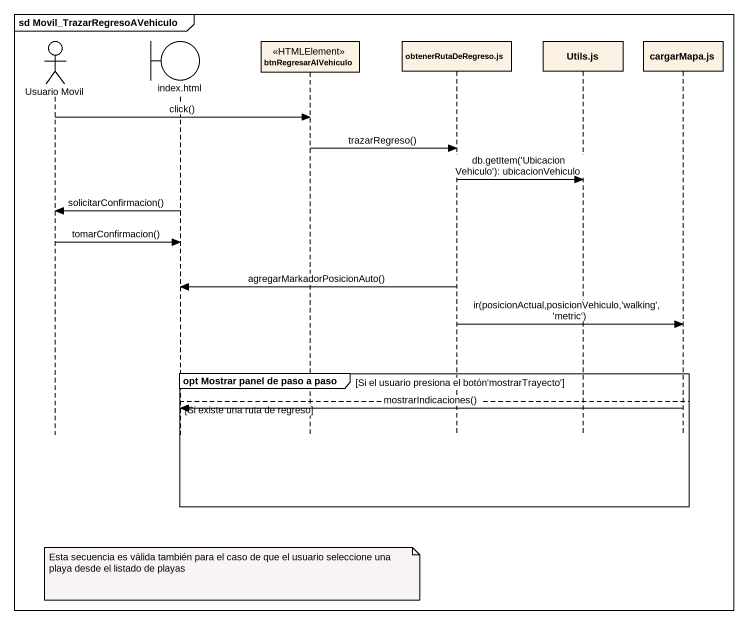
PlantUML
@startuml
mainframe sd Movil_TrazarRegresoAVehiculo
hide footbox
actor "Usuario Movil" as Usuario_Movil
boundary "index.html" as index_html
participant btnRegresarAlVehiculo <<HTMLElement>>
participant "obtenerRutaDeRegreso.js" as obtenerRutaDeRegreso_js
participant "Utils.js" as Utils_js
participant "cargarMapa.js" as cargarMapa_js

Usuario_Movil -> btnRegresarAlVehiculo : click()
btnRegresarAlVehiculo -> obtenerRutaDeRegreso_js : trazarRegreso()
obtenerRutaDeRegreso_js -> Utils_js : db.getItem('UbicacionVehiculo'): ubicacionVehiculo
index_html -> Usuario_Movil : solicitarConfirmacion()
Usuario_Movil -> index_html : tomarConfirmacion()
obtenerRutaDeRegreso_js -> index_html : agregarMarkadorPosicionAuto()
obtenerRutaDeRegreso_js -> cargarMapa_js : ir(posicionActual,posicionVehiculo,'walking','metric')
group opt Mostrar panel de paso a paso [Si el usuario presiona el botón'mostrarTrayecto']
else Si existe una ruta de regreso
  cargarMapa_js -> index_html : mostrarIndicaciones()
end
note over index_html : Esta secuencia es válida también para el caso de que el usuario seleccione una playa desde el listado de playas
@enduml
